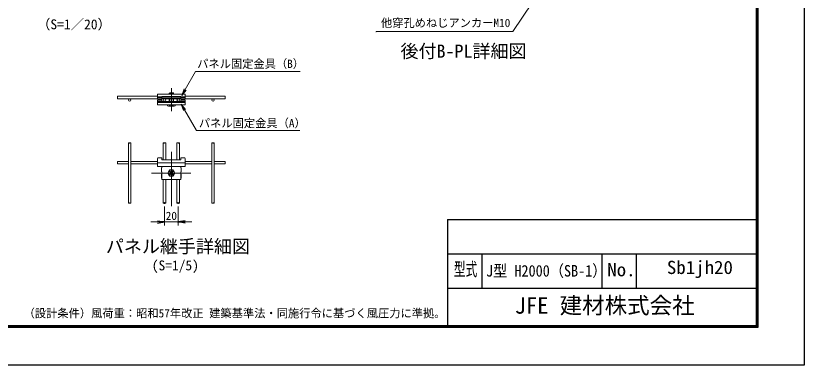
# Model space of a CAD drawing. Units: millimetres, scale not verified, with parts at other scales. Extents: x -4200 to 4200, y -2970 to 2970.
# Drawn here: x -396 to 4200, y -2970 to -933 of the extents above; entities that cross this region are included whole.
import ezdxf
from ezdxf.enums import TextEntityAlignment as Align

# ---------------------------------------------------------------- set-up
doc = ezdxf.new("R2010")
doc.units = ezdxf.units.MM
doc.header["$LTSCALE"] = 10
doc.header["$PDMODE"] = 32
doc.header["$PDSIZE"] = 5
doc.linetypes.add('USER1', pattern=[50.8, 31.75, -6.35, 6.35, -6.35])
for name, color, linetype, lineweight in [('0-0_D-STR-DIM', 7, 'Continuous', 13), ('0-1_D-STR3', 3, 'Continuous', 13), ('0-2_D-BMK', 2, 'USER1', 13), ('0-4_D-STR2', 7, 'Continuous', 13), ('0-5_0', 7, 'Continuous', 25), ('0-6_Defpoints', 7, 'Continuous', 25), ('0-7_D-STR-TXT', 7, 'Continuous', 13), ('0-C_D-TTL', 7, 'Continuous', 25)]:
    doc.layers.add(name, color=color, linetype=linetype, lineweight=lineweight)
doc.layers.add('0-8_D-TTL-TXT', color=7, linetype='Continuous')
doc.styles.add('ＭＳ ゴシック', font='')
doc.styles.get('ＭＳ ゴシック').set_extended_font_data('MS Gothic')

# ---------------------------------------------------------------- blocks, each defined once
blk = doc.blocks.new('_Open')
at = {"layer": '0-5_0'}
blk.add_line((-10, 1.667), (0, 0), dxfattribs=at)
blk.add_lwpolyline([(-10, -1.667), (0, 0), (-10, 0)], dxfattribs=at)

msp = doc.modelspace()

# ---------------------------------------------------------------- linework, layer by layer
at = {"layer": '0-0_D-STR-DIM'}
for p, q in [((1702.97, -1027.07), (1704.77, -1027.07)), ((471.2, -2044.52), (471.2, -2154.77)), ((551.2, -2044.52), (551.2, -2154.77)), ((431.2, -2134.77), (391.2, -2134.77)), ((471.2, -2134.77), (551.2, -2134.77)), ((591.2, -2134.77), (631.2, -2134.77))]:
    msp.add_line(p, q, dxfattribs=at)
msp.add_lwpolyline([(2676.01, -775.78), (2692.56, -738.76), (2670.46, -772.1), (2502.6, -1025.27), (2148.89, -1025.27), (1704.77, -1025.27)], dxfattribs=at)
at = {"layer": '0-1_D-STR3'}
for p, q in [((591.33, -1391.13), (431.33, -1391.13)), ((431.33, -1419.13), (431.33, -1391.13)), ((431.33, -1405.13), (455.33, -1405.13)), ((431.33, -1411.13), (591.33, -1411.13)), ((455.33, -1419.13), (431.33, -1419.13)), ((455.33, -1424.34), (431.33, -1424.34)), ((431.33, -1424.34), (431.33, -1452.34)), ((567.33, -1404.22), (455.33, -1404.22)), ((455.33, -1404.22), (455.33, -1419.13)), ((455.33, -1439.25), (455.33, -1424.34)), ((499.2, -1384.91), (499.2, -1391.31)), ((499.2, -1432.34), (499.2, -1417.13)), ((501.63, -1382.49), (501.63, -1391.31)), ((501.63, -1382.49), (521.03, -1382.49)), ((501.63, -1432.34), (501.63, -1417.13)), ((521.03, -1382.49), (521.03, -1391.31)), ((521.03, -1382.49), (523.45, -1384.91)), ((521.03, -1432.34), (521.03, -1417.13)), ((523.45, -1384.91), (523.45, -1391.31)), ((523.45, -1432.34), (523.45, -1417.13)), ((567.33, -1404.22), (567.33, -1419.13)), ((567.33, -1405.13), (591.33, -1405.13)), ((591.33, -1419.13), (567.33, -1419.13)), ((591.33, -1424.34), (567.33, -1424.34)), ((567.33, -1439.25), (567.33, -1424.34)), ((591.33, -1419.13), (591.33, -1391.13)), ((591.33, -1424.34), (591.33, -1452.34)), ((431.33, -1432.34), (567.33, -1432.34)), ((431.33, -1438.34), (455.33, -1438.34)), ((591.33, -1452.34), (431.33, -1452.34)), ((567.33, -1439.25), (455.33, -1439.25)), ((489.3, -1452.34), (489.3, -1457.96)), ((494.81, -1459.43), (527.85, -1459.43)), ((500.31, -1452.34), (500.31, -1457.96)), ((522.34, -1452.34), (522.34, -1457.96)), ((533.35, -1457.96), (533.35, -1452.34)), ((567.33, -1432.34), (591.33, -1432.34)), ((567.33, -1438.34), (591.33, -1438.34)), ((431.2, -1764.63), (431.2, -1811.76)), ((431.2, -1789.76), (591.2, -1789.76)), ((455.2, -1760.63), (435.2, -1760.63)), ((455.2, -1772.79), (455.2, -1760.63)), ((567.2, -1772.79), (455.2, -1772.79)), ((567.2, -1760.63), (587.2, -1760.63)), ((567.2, -1772.79), (567.2, -1760.63)), ((591.2, -1764.63), (591.2, -1811.76)), ((591.2, -1811.76), (431.2, -1811.76)), ((453.2, -1819.76), (455.2, -1819.76)), ((453.2, -1819.76), (453.2, -1843.76)), ((455.2, -1811.76), (455.2, -1819.76)), ((501.01, -1832.11), (490.81, -1849.76)), ((501.01, -1832.11), (521.39, -1832.11)), ((521.39, -1832.11), (531.59, -1849.76)), ((567.2, -1811.76), (567.2, -1819.76)), ((567.2, -1819.76), (569.2, -1819.76)), ((569.2, -1819.76), (569.2, -1843.76)), ((453.2, -1843.76), (455.2, -1843.76)), ((453.2, -1855.76), (455.2, -1855.76)), ((453.2, -1855.76), (453.2, -1879.76)), ((453.2, -1879.76), (455.2, -1879.76)), ((455.2, -1843.76), (455.2, -1887.76)), ((501.01, -1867.42), (490.81, -1849.76)), ((499.89, -1841.28), (505.54, -1846.94)), ((499.89, -1858.25), (505.54, -1852.59)), ((502.71, -1838.45), (508.37, -1844.11)), ((502.71, -1861.08), (508.37, -1855.42)), ((519.68, -1838.45), (514.03, -1844.11)), ((519.68, -1861.08), (514.03, -1855.42)), ((522.51, -1841.28), (516.86, -1846.94)), ((522.51, -1858.25), (516.86, -1852.59)), ((567.2, -1843.76), (569.2, -1843.76)), ((567.2, -1843.76), (567.2, -1887.76)), ((567.2, -1855.76), (569.2, -1855.76)), ((567.2, -1879.76), (569.2, -1879.76)), ((569.2, -1855.76), (569.2, -1879.76)), ((455.2, -1887.76), (567.2, -1887.76))]:
    msp.add_line(p, q, dxfattribs=at)
for points in [[(501.63, -1382.49), (499.2, -1384.91), (523.45, -1384.91)], [(501.01, -1867.42), (521.39, -1867.42), (531.59, -1849.76)]]:
    msp.add_lwpolyline(points, dxfattribs=at)
msp.add_circle((511.2, -1849.76), 17.66, dxfattribs=at)
for centre, radius, start, end in [((494.81, -1448.42), 11.01, 240, 300), ((511.33, -1417.59), 41.84, 254.73852, 285.26148), ((527.85, -1448.42), 11.01, 240, 300), ((435.2, -1764.63), 4, 90, 180), ((587.2, -1764.63), 4, 0, 90), ((501.3, -1839.86), 2, 45, 225), ((521.1, -1839.86), 2, 315.00048, 135.00047), ((501.3, -1859.66), 2, 135.00001, 314.99999), ((502.71, -1849.76), 4, 314.99999, 45), ((511.2, -1841.28), 4, 225.00001, 314.99999), ((511.2, -1858.25), 4, 45, 135), ((519.68, -1849.76), 4, 135, 225.00001), ((521.1, -1859.66), 2, 225.00002, 45)]:
    msp.add_arc(centre, radius, start, end, dxfattribs=at)
at = {"layer": '0-2_D-BMK'}
for p, q in [((511.33, -1355.29), (511.33, -1488.35)), ((511.2, -2043.78), (511.2, -1684.2)), ((394.87, -1849.76), (625.27, -1849.76))]:
    msp.add_line(p, q, dxfattribs=at)
at = {"layer": '0-4_D-STR2'}
for p, q in [((431.33, -1402.73), (197.35, -1402.73)), ((431.33, -1417.13), (197.35, -1417.13)), ((455.33, -1417.13), (567.33, -1417.13)), ((591.33, -1402.73), (825.3, -1402.73)), ((591.33, -1417.13), (825.3, -1417.13)), ((260.92, -1675.01), (260.92, -2024.52)), ((275.32, -1675.01), (275.32, -2024.52)), ((464, -1675.01), (464, -1772.79)), ((478.4, -1675.01), (478.4, -1772.79)), ((544, -1675.01), (544, -1772.79)), ((558.4, -1675.01), (558.4, -1772.79)), ((747.08, -1675.01), (747.08, -2024.52)), ((761.48, -1675.01), (761.48, -2024.52)), ((260.92, -1782.56), (197.35, -1782.56)), ((431.2, -1782.56), (275.32, -1782.56)), ((591.2, -1782.56), (747.08, -1782.56)), ((761.48, -1782.56), (825.04, -1782.56)), ((260.92, -1796.96), (197.35, -1796.96)), ((431.2, -1796.96), (275.32, -1796.96)), ((591.2, -1796.96), (747.08, -1796.96)), ((761.48, -1796.96), (825.04, -1796.96)), ((464, -1887.76), (464, -2024.52)), ((478.4, -1887.76), (478.4, -2024.52)), ((544, -1887.76), (544, -2024.52)), ((558.4, -1887.76), (558.4, -2024.52))]:
    msp.add_line(p, q, dxfattribs=at)
for centre in [(268.12, -1424.34), (471.2, -1424.34), (551.2, -1424.33), (754.53, -1424.34)]:
    msp.add_circle(centre, 7.2, dxfattribs=at)
for centre, major_axis, start_param, end_param in [((197.35, -1413.57), (0, 3.6), 0.0000003, 3.1416916), ((825.3, -1413.57), (0, 3.6), 3.1414937, 6.283185), ((271.72, -1675.01), (-3.6, 0), 3.1414937, 6.283185), ((474.8, -1675.01), (-3.6, 0), 3.1414937, 6.283185), ((547.6, -1675.01), (3.6, 0), 0.0000003, 3.1416916), ((750.68, -1675.01), (3.6, 0), 0.0000003, 3.1416916), ((197.35, -1786.16), (0, -3.6), 3.1414937, 6.283185), ((825.04, -1786.16), (0, -3.6), 0.0000003, 3.1416916), ((271.72, -2024.52), (-3.6, 0), 0.0000003, 3.1416916), ((474.8, -2024.52), (-3.6, 0), 0.0000003, 3.1416916), ((547.6, -2024.52), (3.6, 0), 3.1414937, 6.283185), ((750.68, -2024.52), (3.6, 0), 3.1414937, 6.283185)]:
    msp.add_ellipse(centre, major_axis=major_axis, ratio=0.114898, start_param=start_param, end_param=end_param, dxfattribs=at)
for centre, major_axis in [((197.35, -1406.36), (0, -3.6)), ((825.3, -1406.36), (0, 3.6)), ((264.52, -1675.01), (-3.6, 0)), ((467.6, -1675.01), (-3.6, 0)), ((554.8, -1675.01), (3.6, 0)), ((757.88, -1675.01), (3.6, 0)), ((197.35, -1793.37), (0, -3.6)), ((825.04, -1793.37), (0, 3.6)), ((264.52, -2024.52), (-3.6, 0)), ((467.6, -2024.52), (-3.6, 0)), ((554.8, -2024.52), (3.6, 0)), ((757.88, -2024.52), (3.6, 0))]:
    msp.add_ellipse(centre, major_axis=major_axis, ratio=0.114898, dxfattribs=at)
at = {"layer": '0-6_Defpoints'}
for p in [(471.2, -2024.52), (551.2, -2024.52), (551.2, -2134.77)]:
    msp.add_point(p, dxfattribs=at)
at = {"layer": '0-7_D-STR-TXT'}
for p, q in [((597.19, -1366.18), (571.42, -1397.49)), ((582.61, -1485.5), (568.39, -1447.53))]:
    msp.add_line(p, q, dxfattribs=at)
for points in [[(585.64, -1359.52), (571.42, -1397.49), (591.42, -1362.85), (651.76, -1258.33), (1254.99, -1258.33), (1262.19, -1258.33)], [(594.16, -1478.83), (568.39, -1447.53), (588.39, -1482.17), (657.5, -1601.88), (1253.46, -1601.88), (1260.66, -1601.88)]]:
    msp.add_lwpolyline(points, dxfattribs=at)
at = {"layer": '0-C_D-TTL'}
for p, q in [((2120.38, -2120), (2120.38, -2740)), ((2120.38, -2120), (3920.38, -2120)), ((2120.38, -2320), (3920.38, -2320)), ((2320.38, -2320), (2320.38, -2520)), ((3020.38, -2320), (3020.38, -2520)), ((3220.38, -2320), (3220.38, -2520)), ((2120.38, -2520), (3920.38, -2520))]:
    msp.add_line(p, q, dxfattribs=at)
at = {"layer": '0-C_D-TTL', "color": 2}
msp.add_lwpolyline([(-4199.62, 2970), (4200.38, 2970), (4200.38, -2970), (-4199.62, -2970)], close=True, dxfattribs=at)
at = {"layer": '0-C_D-TTL'}
for points in [[(-3929.62, 2750), (3930.38, 2750), (3930.38, -2750), (-3929.62, -2750)], [(-3927.12, 2747.5), (3927.88, 2747.5), (3927.88, -2747.5), (-3927.12, -2747.5)], [(-3924.62, 2745), (3925.38, 2745), (3925.38, -2745), (-3924.62, -2745)], [(-3922.12, 2742.5), (3922.88, 2742.5), (3922.88, -2742.5), (-3922.12, -2742.5)], [(-3919.62, 2740), (3920.38, 2740), (3920.38, -2740), (-3919.62, -2740)]]:
    msp.add_lwpolyline(points, close=True, dxfattribs=at)

# ---------------------------------------------------------------- block references
at = {"layer": '0-0_D-STR-DIM', "xscale": 4, "yscale": 4}
msp.add_blockref('_Open', (471.2, -2134.77), dxfattribs=at)
at = {"layer": '0-0_D-STR-DIM', "xscale": 4, "yscale": 4, "rotation": 180}
msp.add_blockref('_Open', (551.2, -2134.77), dxfattribs=at)

# ---------------------------------------------------------------- texts
at = {"layer": '0-0_D-STR-DIM', "style": 'ＭＳ ゴシック'}
msp.add_text('20', height=48.09, dxfattribs=at).set_placement((478.45, -2137.82), align=Align.BOTTOM_LEFT)
at = {"layer": '0-7_D-STR-TXT', "style": 'ＭＳ ゴシック'}
for s, p in [('他穿孔めねじアンカーM10', (1732.87, -1013.4)), ('パネル固定金具（B）', (661.69, -1251.91)), ('パネル固定金具（A）', (671.52, -1597.72))]:
    msp.add_text(s, height=48.09, dxfattribs=at).set_placement(p, align=Align.BOTTOM_LEFT)
at = {"layer": '0-8_D-TTL-TXT', "style": 'ＭＳ ゴシック'}
for s, height, p in [('（S=1／20）', 57.7, (-272.47, -1029.38)), ('後付B-PL詳細図', 76.98, (1846.95, -1200.99)), ('パネル継手詳細図', 76.98, (129.5, -2339.03)), ('(S=1/5)', 57.7, (397.05, -2434.47)), ('JFE 建材株式会社', 96.19, (2512.77, -2698.5)), ('（設計条件）風荷重：昭和57年改正 建築基準法・同施行令に基づく風圧力に準拠。', 48.09, (-350.22, -2705.76))]:
    msp.add_text(s, height=height, dxfattribs=at).set_placement(p, align=Align.BOTTOM_LEFT)
for s, height, width, p in [('型式', 76.98, 0.65, (2157.85, -2472.14)), ('J型 H2000（SB-1）', 67.38, 0.9, (2345.7, -2473.63)), ('No.', 76.98, 1.05, (3052.38, -2474.8)), ('Sb1jh20', 76.98, 1.05, (3399.72, -2461.47))]:
    msp.add_text(s, height=height, dxfattribs=dict(at, width=width)).set_placement(p, align=Align.BOTTOM_LEFT)

doc.saveas('drawing.dxf')
